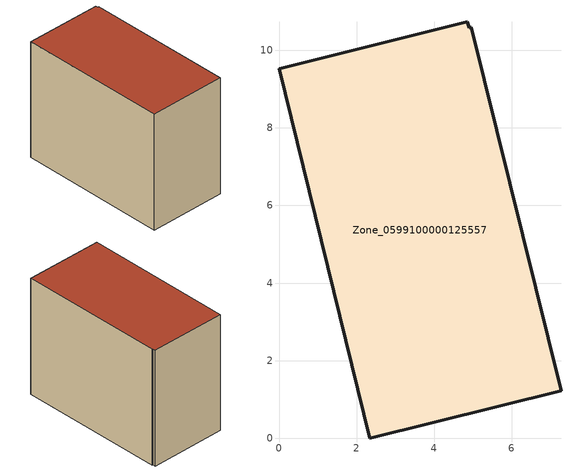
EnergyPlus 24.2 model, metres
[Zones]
Zone_0599100000125557
 floor ground (C_G): 2.34,0 0,9.53 4.86,10.73 4.91,10.58 4.96,10.59 7.27,1.22 z0
 wall outside (C_F): 2.34,0 7.27,1.22 4.96,10.59 4.91,10.58 4.86,10.73 0,9.53 2.34,0 z0:7.75
 roof outside (C_R): 0,9.53 2.34,0 7.27,1.22 4.96,10.59 4.91,10.58 4.86,10.73 z7.75
[BUILDING]
Pand.0599100000125557: North Axis=0; Terrain=City; Loads Convergence Tolerance Value=0.04; Temperature Convergence Tolerance Value=0.4; Solar Distribution=FullExterior; Maximum Number of Warmup Days=25; Minimum Number of Warmup Days=1
[Site:Location]
Rotterdam.The.Hague.AP_ZH_NLD Design_Conditions: Latitude=51.96; Longitude=4.45; Time Zone=1; Elevation=-4.5
[SITE:GROUNDTEMPERATURE:BUILDINGSURFACE]
18, 18, 18, 18, 18, 18, 18, 18, 18, 18, 18, 18
[MATERIAL] Thermal Absorptance=0.9; Solar Absorptance=0.7; Visible Absorptance=0.7
Name | Roughness | Thickness | Conductivity | Density | Specific Heat
G.TI.1946 | MediumSmooth | 0.15 | 1 | 540 | 1210
F.TI.1946 | Rough | 0.3 | 0.857143 | 1920 | 840
R.TI.1946 | MediumRough | 0.2 | 0.1 | 1500 | 1000
[CONSTRUCTION]
C_G: G.TI.1946
C_F: F.TI.1946
C_R: R.TI.1946
[ZONE]
Zone_0599100000125557: Type=1; Multiplier=1; Ceiling Height=Autocalculate; Volume=Autocalculate; Floor Area=autocalculate; Part of Total Floor Area=Yes
[ZONEINFILTRATION:DESIGNFLOWRATE]
Infil_Zone_0599100000125557: Zone or ZoneList or Space or SpaceList=Zone_0599100000125557; Schedule=AlwaysOn; Design Flow Rate Calculation Method=Flow/Area; Flow Rate per Floor Area=0.003; Constant Term Coefficient=1; Temperature Term Coefficient=0; Velocity Term Coefficient=0; Velocity Squared Term Coefficient=0
[HVACTEMPLATE:ZONE:IDEALLOADSAIRSYSTEM]
Zone_0599100000125557: Maximum Heating Supply Air Temperature=50; Minimum Cooling Supply Air Temperature=13; Maximum Heating Supply Air Humidity Ratio=0.0156; Minimum Cooling Supply Air Humidity Ratio=0.0077; Heating Limit=NoLimit; Cooling Limit=NoLimit; Dehumidification Control Type=ConstantSensibleHeatRatio; Cooling Sensible Heat Ratio=0.7; Dehumidification Setpoint=60; Humidification Control Type=None; Humidification Setpoint=30; Outdoor Air Method=None; Outdoor Air Flow Rate per Person=0.00944; Outdoor Air Flow Rate per Zone Floor Area=0; Outdoor Air Flow Rate per Zone=0; Demand Controlled Ventilation Type=None; Outdoor Air Economizer Type=NoEconomizer; Heat Recovery Type=None; Sensible Heat Recovery Effectiveness=0.7; Latent Heat Recovery Effectiveness=0.65
[ZONECONTROL:THERMOSTAT]
ThermostatControl_Zone_0599100000125557: Zone or ZoneList=Zone_0599100000125557; Control Type Schedule=DualSetpointControlType; Control 1=Thermostat_Zone_0599100000125557; Temperature Difference Between Cutout And Setpoint=0
[THERMOSTATSETPOINT:DUALSETPOINT]
Thermostat_Zone_0599100000125557: Heating Setpoint Temperature Schedule=HeatingSetpoint_Zone_0599100000125557; Cooling Setpoint Temperature Schedule=CoolingSetpoint_Zone_0599100000125557
[SCHEDULE:COMPACT]
HeatingSetpoint_Zone_0599100000125557: Through: 12/31, For: AllDays, Until: 24:00, 21
CoolingSetpoint_Zone_0599100000125557: Through: 12/31, For: AllDays, Until: 24:00, 24
DualSetpointControlType: Through: 12/31, For: AllDays, Until: 24:00, 4
AlwaysOn: Through: 12/31, For: AllDays, Until: 24:00, 1
